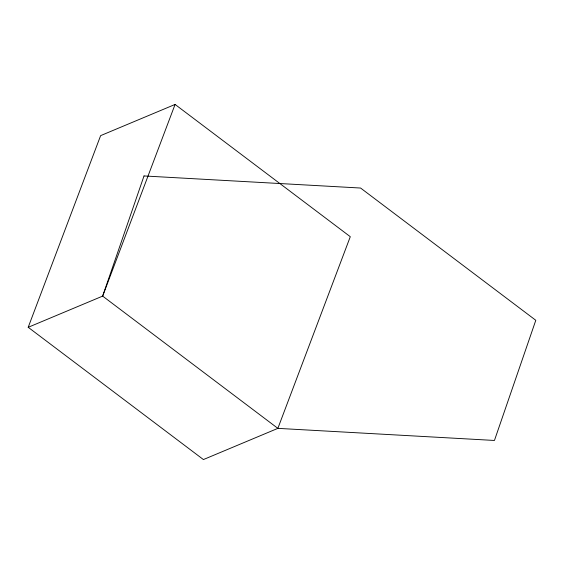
<?xml version="1.0" encoding="UTF-8"?>
<svg xmlns="http://www.w3.org/2000/svg" width="564" height="564" viewBox="0 0 564 564"><rect width="100%" height="100%" fill="white"/><g stroke="black" fill="none" stroke-linecap="round" stroke-linejoin="round"><path stroke-width="0.85" d="M28.2 327.303L100.625 135.635L175.08 104.439L350.293 236.697L277.869 428.365L203.414 459.561L28.2 327.303L102.655 296.107L175.08 104.439M144.017 175.947L102.655 296.107L277.869 428.365L494.445 440.456L535.8 320.296L360.586 188.038L144.017 175.947"/></g></svg>
